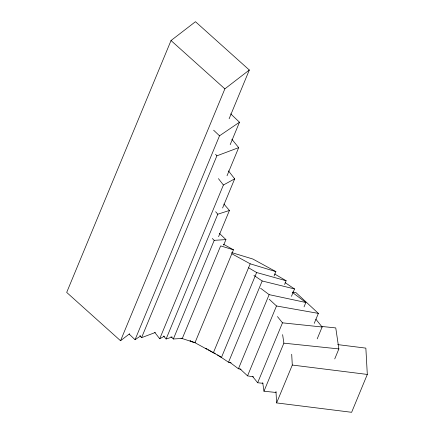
<?xml version="1.0" encoding="UTF-8"?>
<svg xmlns="http://www.w3.org/2000/svg" width="434" height="434" viewBox="0 0 434 434"><rect width="100%" height="100%" fill="white"/><g stroke="black" fill="none" stroke-linecap="round" stroke-linejoin="round"><path stroke-width="0.65" d="M229.125 118.77L249.317 70.02L195.468 21.7L171.023 40.541L66.69 292.424L120.538 340.744L129.571 333.779M120.538 340.744L224.872 88.862L249.317 70.02M129.175 334.12L135.055 339.714L219.512 135.804L239.487 122.22L230.666 113.833M139.851 335.569L141.565 337.668L216.875 155.844L238.684 147.631L231.827 139.233M230.194 144.652L239.487 122.22M227.025 175.77L238.684 147.631M154.754 332.368L159.717 338.759L223.396 185.02L234.675 178.846L228.468 170.86M163.553 336.019L166.108 338.987L217.787 214.217L229.429 210.457L223.884 204.029M222.593 208.016L234.675 178.846M170.98 336.724L173.361 338.992L214.222 240.333L225.935 239.606L223.646 245.139M218.573 236.66L229.429 210.457M182.161 338.802L220.646 245.894L233.465 249.81L194.98 342.719L180.989 338.146M215.286 353.347L213.354 352.761L250.201 263.807L231.827 253.765M248.628 267.816L256.63 272.525L221.454 357.448L208.212 349.652M231.105 362.873L228.517 362.238L262.174 280.972L253.89 275.411M274.082 276.002L275.899 271.619L252.865 259.033L231.664 252.588M241.054 369.318L238.434 368.759L269.134 294.637L260.584 288.236M284.579 284.492L286.131 280.749L274.7 274.022M253.537 376.907L247.554 375.849L276.496 305.975L269.188 299.205M291.469 296.33L294.529 288.952L285.138 282.648M263.037 383.314L257.66 382.75L282.48 322.836L277.462 316.581M276.046 392.477L263.975 391.213L283.874 343.164L282.615 334.636M304.044 306.86L305.861 302.487L292.5 292.489M337.728 344.607L365.857 348.128L367.31 374.434L351.627 412.3L276.61 402.915L292.294 365.048L291.697 354.258M314.238 323.373L318.377 313.391L295.966 292.63L292.662 292.044M317.205 338.862L322.12 327.008L315.849 319.185M334.739 358.907L338.873 348.925L335.764 327.925L321.681 326.449M135.055 339.714L140.6 335.938M159.717 338.759L164.464 336.155M141.565 337.668L155.269 332.509M166.108 338.987L172.233 337.006M173.361 338.992L181.819 338.466M282.48 322.836L322.12 327.008M283.874 343.164L338.873 348.925M292.294 365.048L367.31 374.434M276.496 305.975L318.377 313.391M269.134 294.637L305.861 302.487M262.174 280.972L294.529 288.952M256.63 272.525L286.131 280.749M250.201 263.807L275.899 271.619M205.504 348.469L207.061 348.974L205.928 348.307M190.054 340.858L192.512 341.987L190.157 340.804M193.814 342.084L213.354 352.761M223.472 244.244L233.465 249.81M193.792 342.063L194.98 342.719M217.51 354.849L228.517 362.238M229.803 362.298L238.434 368.759M171.023 40.541L224.872 88.862M239.758 368.629L247.554 375.849M213.631 130.211L219.512 135.804M219.278 233.248L225.935 239.606M212.324 238.516L214.222 240.333M215.66 211.743L217.787 214.217M215.589 154.271L216.875 155.844M252.642 376.49L257.66 382.75M218.432 178.634L223.396 185.02M262.711 382.679L263.975 391.213M275.975 391.446L276.61 402.915"/></g></svg>
